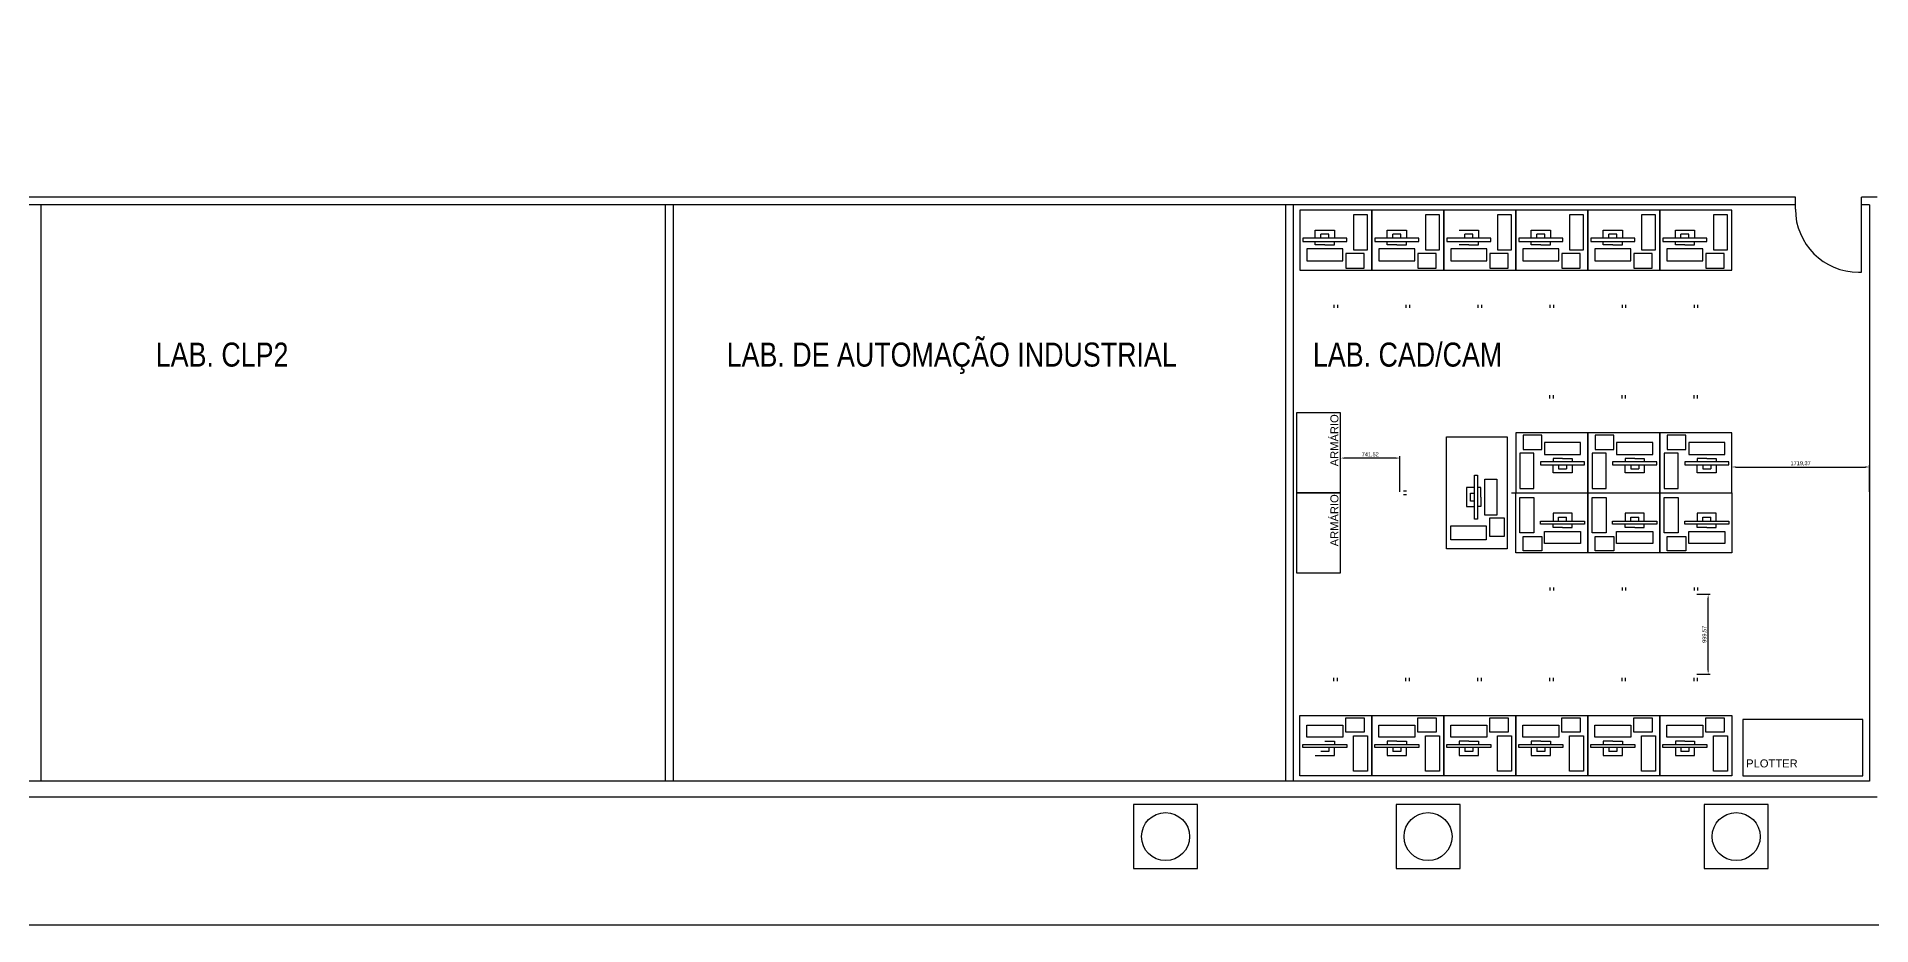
# Model space of a CAD drawing. Header units: millimetres. Extents: x 18768 to 1484868, y -11027 to 520152.
# Drawn here: x 892450 to 915379, y 136941 to 148047 of the extents above; entities that cross this region are included whole.
import ezdxf

# ---------------------------------------------------------------- set-up
doc = ezdxf.new("R2010")
doc.units = ezdxf.units.MM
for name, color, linetype in [('L035-ARRANJO-ADQUIRIR', 102, 'Continuous'), ('L035-TEXTO', 40, 'Continuous'), ('PAREDES', 7, 'Continuous')]:
    doc.layers.add(name, color=color, linetype=linetype)
doc.layers.add('L035-DEMOLIÇÃO', color=40, linetype='Continuous', plot=False)
doc.styles.get("Standard").update_dxf_attribs({"font": 'arial.ttf'})
doc.dimstyles.new('Anotativo', dxfattribs={"dimscale": 0, "dimtxt": 2.5, "dimasz": 2.5, "dimexe": 1.25, "dimexo": 0.625, "dimtad": 1, "dimtxsty": 'Standard', "dimcen": 2.5, "dimadec": 0, "dimazin": 0, "dimtfac": 1, "dimtmove": 0, "dimatfit": 3, "dimfxl": 1, "dimarcsym": 0})

# ---------------------------------------------------------------- blocks, each defined once
blk = doc.blocks.new('*D220')
at = {"color": 0, "lineweight": -2, "transparency": 16777216}
for p, q in [((913199, 141078), (913365, 141078)), ((913340, 140128), (913340, 141028)), ((913199, 140078), (913365, 140078))]:
    blk.add_line(p, q, dxfattribs=at)
at = {"color": 0, "lineweight": 15, "transparency": 16777216}
for points in [[(913332, 141028), (913348, 141028), (913340, 141078)], [(913332, 140128), (913348, 140128), (913340, 140078)]]:
    blk.add_solid(points, dxfattribs=at)
at = {"layer": 'DEFPOINTS', "color": 0, "lineweight": 15, "transparency": 16777216}
for p in [(913186, 141078), (913340, 141078), (913186, 140078)]:
    blk.add_point(p, dxfattribs=at)
at = {"color": 0, "transparency": 16777216, "insert": (913297, 140578), "char_height": 50, "attachment_point": 5, "rotation": 90}
blk.add_mtext('999,57', dxfattribs=at)
blk = doc.blocks.new('*D221')
at = {"color": 0, "lineweight": -2, "transparency": 16777216}
for p, q in [((913636, 142357), (913636, 142694)), ((913686, 142669), (915305, 142669)), ((915355, 142357), (915355, 142694))]:
    blk.add_line(p, q, dxfattribs=at)
at = {"color": 0, "lineweight": 15, "transparency": 16777216}
for points in [[(913686, 142678), (913686, 142661), (913636, 142669)], [(915305, 142678), (915305, 142661), (915355, 142669)]]:
    blk.add_solid(points, dxfattribs=at)
at = {"layer": 'DEFPOINTS', "color": 0, "lineweight": 15, "transparency": 16777216}
for p in [(915355, 142669), (913636, 142345), (915355, 142345)]:
    blk.add_point(p, dxfattribs=at)
at = {"color": 0, "transparency": 16777216, "insert": (914496, 142712), "char_height": 50, "attachment_point": 5}
blk.add_mtext('1719,37', dxfattribs=at)
blk = doc.blocks.new('*D222')
at = {"color": 0, "lineweight": -2, "transparency": 16777216}
for p, q in [((908746, 142357), (908746, 142806)), ((909438, 142781), (908796, 142781)), ((909488, 142357), (909488, 142806))]:
    blk.add_line(p, q, dxfattribs=at)
at = {"color": 0, "lineweight": 15, "transparency": 16777216}
for points in [[(908796, 142789), (908796, 142772), (908746, 142781)], [(909438, 142789), (909438, 142772), (909488, 142781)]]:
    blk.add_solid(points, dxfattribs=at)
at = {"layer": 'DEFPOINTS', "color": 0, "lineweight": 15, "transparency": 16777216}
for p in [(908746, 142781), (908746, 142345), (909488, 142345)]:
    blk.add_point(p, dxfattribs=at)
at = {"color": 0, "transparency": 16777216, "insert": (909117, 142823), "char_height": 50, "attachment_point": 5}
blk.add_mtext('741,52', dxfattribs=at)

msp = doc.modelspace()

# ---------------------------------------------------------------- linework, layer by layer
for p, q in [((914430.403, 145893.6), (914430.403, 146043.6)), ((908430.223, 145527.162), (908430.223, 145627.162)), ((908430.223, 145627.162), (908670.223, 145627.162)), ((908670.223, 145627.162), (908670.223, 145527.162)), ((909330.223, 145527.162), (909330.223, 145627.162)), ((909330.223, 145627.162), (909570.223, 145627.162)), ((909570.223, 145627.162), (909570.223, 145527.162)), ((910230.223, 145627.162), (910470.223, 145627.162)), ((910470.223, 145627.162), (910470.223, 145527.162)), ((911130.223, 145527.162), (911130.223, 145627.162)), ((911130.223, 145627.162), (911370.223, 145627.162)), ((911370.223, 145627.162), (911370.223, 145527.162)), ((912030.223, 145527.162), (912030.223, 145627.162)), ((912030.223, 145627.162), (912270.223, 145627.162)), ((912270.223, 145627.162), (912270.223, 145527.162)), ((912930.223, 145527.162), (912930.223, 145627.162)), ((912930.223, 145627.162), (913170.223, 145627.162)), ((913170.223, 145627.162), (913170.223, 145527.162)), ((908430.223, 145447.162), (908430.223, 145487.162)), ((908550.223, 145447.162), (908430.223, 145447.162)), ((908500.223, 145527.162), (908500.223, 145577.162)), ((908550.223, 145447.162), (908670.223, 145447.162)), ((908600.223, 145527.162), (908600.223, 145577.162)), ((908670.223, 145447.162), (908670.223, 145487.162)), ((909330.223, 145447.162), (909330.223, 145487.162)), ((909450.223, 145447.162), (909330.223, 145447.162)), ((909400.223, 145527.162), (909400.223, 145577.162)), ((909450.223, 145447.162), (909570.223, 145447.162)), ((909500.223, 145527.162), (909500.223, 145577.162)), ((909570.223, 145447.162), (909570.223, 145487.162)), ((910350.223, 145447.162), (910230.223, 145447.162)), ((910300.223, 145527.162), (910300.223, 145577.162)), ((910350.223, 145447.162), (910470.223, 145447.162)), ((910400.223, 145527.162), (910400.223, 145577.162)), ((910470.223, 145447.162), (910470.223, 145487.162)), ((911130.223, 145447.162), (911130.223, 145487.162)), ((911250.223, 145447.162), (911130.223, 145447.162)), ((911200.223, 145527.162), (911200.223, 145577.162)), ((911250.223, 145447.162), (911370.223, 145447.162)), ((911300.223, 145527.162), (911300.223, 145577.162)), ((911370.223, 145447.162), (911370.223, 145487.162)), ((912030.223, 145447.162), (912030.223, 145487.162)), ((912150.223, 145447.162), (912030.223, 145447.162)), ((912100.223, 145527.162), (912100.223, 145577.162)), ((912150.223, 145447.162), (912270.223, 145447.162)), ((912200.223, 145527.162), (912200.223, 145577.162)), ((912270.223, 145447.162), (912270.223, 145487.162)), ((912930.223, 145447.162), (912930.223, 145487.162)), ((913050.223, 145447.162), (912930.223, 145447.162)), ((913000.223, 145527.162), (913000.223, 145577.162)), ((913050.223, 145447.162), (913170.223, 145447.162)), ((913100.223, 145527.162), (913100.223, 145577.162)), ((913170.223, 145447.162), (913170.223, 145487.162)), ((915220.403, 145103.6), (915255.403, 145104.375)), ((911521.846, 142775.35), (911401.846, 142775.35)), ((911401.846, 142775.35), (911401.846, 142735.35)), ((911401.846, 142595.35), (911401.846, 142695.35)), ((911471.846, 142695.35), (911471.846, 142645.35)), ((911521.846, 142775.35), (911641.846, 142775.35)), ((911571.846, 142695.35), (911571.846, 142645.35)), ((911641.846, 142775.35), (911641.846, 142735.35)), ((911641.846, 142695.35), (911641.846, 142595.35)), ((912421.846, 142775.35), (912301.846, 142775.35)), ((912301.846, 142775.35), (912301.846, 142735.35)), ((912301.846, 142595.35), (912301.846, 142695.35)), ((912371.846, 142695.35), (912371.846, 142645.35)), ((912421.846, 142775.35), (912541.846, 142775.35)), ((912471.846, 142695.35), (912471.846, 142645.35)), ((912541.846, 142775.35), (912541.846, 142735.35)), ((912541.846, 142695.35), (912541.846, 142595.35)), ((913321.846, 142775.35), (913201.846, 142775.35)), ((913201.846, 142775.35), (913201.846, 142735.35)), ((913201.846, 142595.35), (913201.846, 142695.35)), ((913271.846, 142695.35), (913271.846, 142645.35)), ((913321.846, 142775.35), (913441.846, 142775.35)), ((913371.846, 142695.35), (913371.846, 142645.35)), ((913441.846, 142775.35), (913441.846, 142735.35)), ((913441.846, 142695.35), (913441.846, 142595.35)), ((910418.683, 142413.89), (910318.683, 142413.89)), ((910318.683, 142413.89), (910318.683, 142173.89)), ((910498.683, 142413.89), (910458.683, 142413.89)), ((910498.683, 142293.89), (910498.683, 142413.89)), ((911641.846, 142595.35), (911401.846, 142595.35)), ((912541.846, 142595.35), (912301.846, 142595.35)), ((913441.846, 142595.35), (913201.846, 142595.35)), ((910318.683, 142173.89), (910418.683, 142173.89)), ((910368.683, 142343.89), (910418.683, 142343.89)), ((910418.683, 142243.89), (910368.683, 142243.89)), ((910498.683, 142173.89), (910458.683, 142173.89)), ((910498.683, 142293.89), (910498.683, 142173.89)), ((910933.227, 142343.89), (910883.227, 142343.89)), ((911401.846, 142093.849), (911401.846, 141993.849)), ((911641.846, 142093.849), (911401.846, 142093.849)), ((911401.846, 141913.849), (911401.846, 141953.849)), ((911471.846, 141993.849), (911471.846, 142043.849)), ((911571.846, 141993.849), (911571.846, 142043.849)), ((911641.846, 141993.849), (911641.846, 142093.849)), ((911641.846, 141913.849), (911641.846, 141953.849)), ((912301.846, 142093.849), (912301.846, 141993.849)), ((912541.846, 142093.849), (912301.846, 142093.849)), ((912301.846, 141913.849), (912301.846, 141953.849)), ((912371.846, 141993.849), (912371.846, 142043.849)), ((912471.846, 141993.849), (912471.846, 142043.849)), ((912541.846, 141993.849), (912541.846, 142093.849)), ((912541.846, 141913.849), (912541.846, 141953.849)), ((913201.846, 142093.849), (913201.846, 141993.849)), ((913441.846, 142093.849), (913201.846, 142093.849)), ((913201.846, 141913.849), (913201.846, 141953.849)), ((913271.846, 141993.849), (913271.846, 142043.849)), ((913371.846, 141993.849), (913371.846, 142043.849)), ((913441.846, 141993.849), (913441.846, 142093.849)), ((913441.846, 141913.849), (913441.846, 141953.849)), ((911521.846, 141913.849), (911401.846, 141913.849)), ((911521.846, 141913.849), (911641.846, 141913.849)), ((912421.846, 141913.849), (912301.846, 141913.849)), ((912421.846, 141913.849), (912541.846, 141913.849)), ((913321.846, 141913.849), (913201.846, 141913.849)), ((913321.846, 141913.849), (913441.846, 141913.849)), ((908550.223, 139242.038), (908670.223, 139242.038)), ((908670.223, 139242.038), (908670.223, 139202.038)), ((909450.223, 139242.038), (909330.223, 139242.038)), ((909330.223, 139242.038), (909330.223, 139202.038)), ((909450.223, 139242.038), (909570.223, 139242.038)), ((909570.223, 139242.038), (909570.223, 139202.038)), ((910350.223, 139242.038), (910230.223, 139242.038)), ((910230.223, 139242.038), (910230.223, 139202.038)), ((910350.223, 139242.038), (910470.223, 139242.038)), ((910470.223, 139242.038), (910470.223, 139202.038)), ((911250.223, 139242.038), (911130.223, 139242.038)), ((911130.223, 139242.038), (911130.223, 139202.038)), ((911250.223, 139242.038), (911370.223, 139242.038)), ((911370.223, 139242.038), (911370.223, 139202.038)), ((912150.223, 139242.038), (912030.223, 139242.038)), ((912030.223, 139242.038), (912030.223, 139202.038)), ((912150.223, 139242.038), (912270.223, 139242.038)), ((912270.223, 139242.038), (912270.223, 139202.038)), ((913050.223, 139242.038), (912930.223, 139242.038)), ((912930.223, 139242.038), (912930.223, 139202.038)), ((913050.223, 139242.038), (913170.223, 139242.038)), ((913170.223, 139242.038), (913170.223, 139202.038)), ((908430.223, 139062.038), (908670.223, 139062.038)), ((908600.223, 139162.038), (908600.223, 139112.038)), ((908670.223, 139062.038), (908670.223, 139162.038)), ((909330.223, 139162.038), (909330.223, 139062.038)), ((909330.223, 139062.038), (909570.223, 139062.038)), ((909400.223, 139162.038), (909400.223, 139112.038)), ((909500.223, 139162.038), (909500.223, 139112.038)), ((909570.223, 139062.038), (909570.223, 139162.038)), ((910230.223, 139162.038), (910230.223, 139062.038)), ((910230.223, 139062.038), (910470.223, 139062.038)), ((910300.223, 139162.038), (910300.223, 139112.038)), ((910400.223, 139162.038), (910400.223, 139112.038)), ((910470.223, 139062.038), (910470.223, 139162.038)), ((911130.223, 139162.038), (911130.223, 139062.038)), ((911130.223, 139062.038), (911370.223, 139062.038)), ((911200.223, 139162.038), (911200.223, 139112.038)), ((911300.223, 139162.038), (911300.223, 139112.038)), ((911370.223, 139062.038), (911370.223, 139162.038)), ((912030.223, 139162.038), (912030.223, 139062.038)), ((912030.223, 139062.038), (912270.223, 139062.038)), ((912100.223, 139162.038), (912100.223, 139112.038)), ((912200.223, 139162.038), (912200.223, 139112.038)), ((912270.223, 139062.038), (912270.223, 139162.038)), ((912930.223, 139162.038), (912930.223, 139062.038)), ((912930.223, 139062.038), (913170.223, 139062.038)), ((913000.223, 139162.038), (913000.223, 139112.038)), ((913100.223, 139162.038), (913100.223, 139112.038)), ((913170.223, 139062.038), (913170.223, 139162.038))]:
    msp.add_line(p, q)
for points in [[(908236.035, 145127.912), (909136.035, 145127.912), (909136.035, 145877.912), (908236.035, 145877.912)], [(909136.035, 145127.912), (910036.035, 145127.912), (910036.035, 145877.912), (909136.035, 145877.912)], [(910036.035, 145127.912), (910936.035, 145127.912), (910936.035, 145877.912), (910036.035, 145877.912)], [(910936.035, 145127.912), (911836.035, 145127.912), (911836.035, 145877.912), (910936.035, 145877.912)], [(911836.035, 145127.912), (912736.035, 145127.912), (912736.035, 145877.912), (911836.035, 145877.912)], [(912736.035, 145127.912), (913636.035, 145127.912), (913636.035, 145877.912), (912736.035, 145877.912)], [(908908.423, 145381.522), (909083.423, 145381.522), (909083.423, 145821.522), (908908.423, 145821.522)], [(909808.423, 145381.522), (909983.423, 145381.522), (909983.423, 145821.522), (909808.423, 145821.522)], [(910708.423, 145381.522), (910883.423, 145381.522), (910883.423, 145821.522), (910708.423, 145821.522)], [(911608.423, 145381.522), (911783.423, 145381.522), (911783.423, 145821.522), (911608.423, 145821.522)], [(912508.423, 145381.522), (912683.423, 145381.522), (912683.423, 145821.522), (912508.423, 145821.522)], [(913408.423, 145381.522), (913583.423, 145381.522), (913583.423, 145821.522), (913408.423, 145821.522)], [(908275.223, 145487.162), (908825.223, 145487.162), (908825.223, 145527.162), (908275.223, 145527.162)], [(908325.223, 145247.244), (908775.223, 145247.244), (908775.223, 145397.244), (908325.223, 145397.244)], [(909175.223, 145487.162), (909725.223, 145487.162), (909725.223, 145527.162), (909175.223, 145527.162)], [(909225.223, 145247.244), (909675.223, 145247.244), (909675.223, 145397.244), (909225.223, 145397.244)], [(910075.223, 145487.162), (910625.223, 145487.162), (910625.223, 145527.162), (910075.223, 145527.162)], [(910125.223, 145247.244), (910575.223, 145247.244), (910575.223, 145397.244), (910125.223, 145397.244)], [(910975.223, 145487.162), (911525.223, 145487.162), (911525.223, 145527.162), (910975.223, 145527.162)], [(911025.223, 145247.244), (911475.223, 145247.244), (911475.223, 145397.244), (911025.223, 145397.244)], [(911875.223, 145487.162), (912425.223, 145487.162), (912425.223, 145527.162), (911875.223, 145527.162)], [(911925.223, 145247.244), (912375.223, 145247.244), (912375.223, 145397.244), (911925.223, 145397.244)], [(912775.223, 145487.162), (913325.223, 145487.162), (913325.223, 145527.162), (912775.223, 145527.162)], [(912825.223, 145247.244), (913275.223, 145247.244), (913275.223, 145397.244), (912825.223, 145397.244)], [(908812, 145155.664), (909042, 145155.664), (909042, 145335.664), (908812, 145335.664)], [(909712, 145155.664), (909942, 145155.664), (909942, 145335.664), (909712, 145335.664)], [(910612, 145155.664), (910842, 145155.664), (910842, 145335.664), (910612, 145335.664)], [(911512, 145155.664), (911742, 145155.664), (911742, 145335.664), (911512, 145335.664)], [(912412, 145155.664), (912642, 145155.664), (912642, 145335.664), (912412, 145335.664)], [(913312, 145155.664), (913542, 145155.664), (913542, 145335.664), (913312, 145335.664)], [(908746.104, 142344.6), (908746.104, 143344.6), (908196.104, 143344.6), (908196.104, 142344.6)], [(911836.035, 143094.6), (910936.035, 143094.6), (910936.035, 142344.6), (911836.035, 142344.6)], [(912736.035, 143094.6), (911836.035, 143094.6), (911836.035, 142344.6), (912736.035, 142344.6)], [(913636.035, 143094.6), (912736.035, 143094.6), (912736.035, 142344.6), (913636.035, 142344.6)], [(910829.642, 143044.6), (910829.642, 141644.6), (910069.642, 141644.6), (910069.642, 143044.6)], [(911260.069, 143066.847), (911030.069, 143066.847), (911030.069, 142886.847), (911260.069, 142886.847)], [(911746.846, 142975.268), (911296.846, 142975.268), (911296.846, 142825.268), (911746.846, 142825.268)], [(912160.069, 143066.847), (911930.069, 143066.847), (911930.069, 142886.847), (912160.069, 142886.847)], [(912646.846, 142975.268), (912196.846, 142975.268), (912196.846, 142825.268), (912646.846, 142825.268)], [(913060.069, 143066.847), (912830.069, 143066.847), (912830.069, 142886.847), (913060.069, 142886.847)], [(913546.846, 142975.268), (913096.846, 142975.268), (913096.846, 142825.268), (913546.846, 142825.268)], [(911163.646, 142840.99), (910988.646, 142840.99), (910988.646, 142400.99), (911163.646, 142400.99)], [(911796.846, 142735.35), (911246.846, 142735.35), (911246.846, 142695.35), (911796.846, 142695.35)], [(912063.646, 142840.99), (911888.646, 142840.99), (911888.646, 142400.99), (912063.646, 142400.99)], [(912696.846, 142735.35), (912146.846, 142735.35), (912146.846, 142695.35), (912696.846, 142695.35)], [(912963.646, 142840.99), (912788.646, 142840.99), (912788.646, 142400.99), (912963.646, 142400.99)], [(913596.846, 142735.35), (913046.846, 142735.35), (913046.846, 142695.35), (913596.846, 142695.35)], [(910458.683, 142568.89), (910458.683, 142018.89), (910418.683, 142018.89), (910418.683, 142568.89)], [(910698.601, 142518.89), (910698.601, 142068.89), (910548.601, 142068.89), (910548.601, 142518.89)], [(908746.104, 141344.6), (908746.104, 142344.6), (908196.104, 142344.6), (908196.104, 141344.6)], [(911836.035, 141594.6), (910936.035, 141594.6), (910936.035, 142344.6), (911836.035, 142344.6)], [(911163.646, 141848.209), (910988.646, 141848.209), (910988.646, 142288.209), (911163.646, 142288.209)], [(912736.035, 141594.6), (911836.035, 141594.6), (911836.035, 142344.6), (912736.035, 142344.6)], [(912063.646, 141848.209), (911888.646, 141848.209), (911888.646, 142288.209), (912063.646, 142288.209)], [(913636.035, 141594.6), (912736.035, 141594.6), (912736.035, 142344.6), (913636.035, 142344.6)], [(912963.646, 141848.209), (912788.646, 141848.209), (912788.646, 142288.209), (912963.646, 142288.209)], [(910564.323, 141935.69), (910564.323, 141760.69), (910124.323, 141760.69), (910124.323, 141935.69)], [(910790.18, 142032.113), (910790.18, 141802.113), (910610.18, 141802.113), (910610.18, 142032.113)], [(911796.846, 141953.849), (911246.846, 141953.849), (911246.846, 141993.849), (911796.846, 141993.849)], [(912696.846, 141953.849), (912146.846, 141953.849), (912146.846, 141993.849), (912696.846, 141993.849)], [(913596.846, 141953.849), (913046.846, 141953.849), (913046.846, 141993.849), (913596.846, 141993.849)], [(911260.069, 141622.352), (911030.069, 141622.352), (911030.069, 141802.352), (911260.069, 141802.352)], [(911746.846, 141713.931), (911296.846, 141713.931), (911296.846, 141863.931), (911746.846, 141863.931)], [(912160.069, 141622.352), (911930.069, 141622.352), (911930.069, 141802.352), (912160.069, 141802.352)], [(912646.846, 141713.931), (912196.846, 141713.931), (912196.846, 141863.931), (912646.846, 141863.931)], [(913060.069, 141622.352), (912830.069, 141622.352), (912830.069, 141802.352), (913060.069, 141802.352)], [(913546.846, 141713.931), (913096.846, 141713.931), (913096.846, 141863.931), (913546.846, 141863.931)], [(908236.035, 139561.287), (909136.035, 139561.287), (909136.035, 138811.287), (908236.035, 138811.287)], [(908325.223, 139441.956), (908775.223, 139441.956), (908775.223, 139291.956), (908325.223, 139291.956)], [(908812, 139533.535), (909042, 139533.535), (909042, 139353.535), (908812, 139353.535)], [(909136.035, 139561.287), (910036.035, 139561.287), (910036.035, 138811.287), (909136.035, 138811.287)], [(909225.223, 139441.956), (909675.223, 139441.956), (909675.223, 139291.956), (909225.223, 139291.956)], [(909712, 139533.535), (909942, 139533.535), (909942, 139353.535), (909712, 139353.535)], [(910036.035, 139561.287), (910936.035, 139561.287), (910936.035, 138811.287), (910036.035, 138811.287)], [(910125.223, 139441.956), (910575.223, 139441.956), (910575.223, 139291.956), (910125.223, 139291.956)], [(910612, 139533.535), (910842, 139533.535), (910842, 139353.535), (910612, 139353.535)], [(910936.035, 139561.287), (911836.035, 139561.287), (911836.035, 138811.287), (910936.035, 138811.287)], [(911025.223, 139441.956), (911475.223, 139441.956), (911475.223, 139291.956), (911025.223, 139291.956)], [(911512, 139533.535), (911742, 139533.535), (911742, 139353.535), (911512, 139353.535)], [(911836.035, 139561.287), (912736.035, 139561.287), (912736.035, 138811.287), (911836.035, 138811.287)], [(911925.223, 139441.956), (912375.223, 139441.956), (912375.223, 139291.956), (911925.223, 139291.956)], [(912412, 139533.535), (912642, 139533.535), (912642, 139353.535), (912412, 139353.535)], [(912736.035, 139561.287), (913636.035, 139561.287), (913636.035, 138811.287), (912736.035, 138811.287)], [(912825.223, 139441.956), (913275.223, 139441.956), (913275.223, 139291.956), (912825.223, 139291.956)], [(913312, 139533.535), (913542, 139533.535), (913542, 139353.535), (913312, 139353.535)], [(913775.105, 138811.287), (915275.105, 138811.287), (915275.105, 139511.287), (913775.105, 139511.287)], [(908275.223, 139202.038), (908825.223, 139202.038), (908825.223, 139162.038), (908275.223, 139162.038)], [(908908.423, 139307.677), (909083.423, 139307.677), (909083.423, 138867.677), (908908.423, 138867.677)], [(909175.223, 139202.038), (909725.223, 139202.038), (909725.223, 139162.038), (909175.223, 139162.038)], [(909808.423, 139307.677), (909983.423, 139307.677), (909983.423, 138867.677), (909808.423, 138867.677)], [(910075.223, 139202.038), (910625.223, 139202.038), (910625.223, 139162.038), (910075.223, 139162.038)], [(910708.423, 139307.677), (910883.423, 139307.677), (910883.423, 138867.677), (910708.423, 138867.677)], [(910975.223, 139202.038), (911525.223, 139202.038), (911525.223, 139162.038), (910975.223, 139162.038)], [(911608.423, 139307.677), (911783.423, 139307.677), (911783.423, 138867.677), (911608.423, 138867.677)], [(911875.223, 139202.038), (912425.223, 139202.038), (912425.223, 139162.038), (911875.223, 139162.038)], [(912508.423, 139307.677), (912683.423, 139307.677), (912683.423, 138867.677), (912508.423, 138867.677)], [(912775.223, 139202.038), (913325.223, 139202.038), (913325.223, 139162.038), (912775.223, 139162.038)], [(913408.423, 139307.677), (913583.423, 139307.677), (913583.423, 138867.677), (913408.423, 138867.677)]]:
    msp.add_lwpolyline(points, close=True)
for points in [[(908600.223, 145577.162), (908500.223, 145577.162)], [(909500.223, 145577.162), (909400.223, 145577.162)], [(910400.223, 145577.162), (910300.223, 145577.162)], [(911300.223, 145577.162), (911200.223, 145577.162)], [(912200.223, 145577.162), (912100.223, 145577.162)], [(913100.223, 145577.162), (913000.223, 145577.162)], [(911471.846, 142645.35), (911571.846, 142645.35)], [(912371.846, 142645.35), (912471.846, 142645.35)], [(913271.846, 142645.35), (913371.846, 142645.35)], [(910368.683, 142243.89), (910368.683, 142343.89)], [(911471.846, 142043.849), (911571.846, 142043.849)], [(912371.846, 142043.849), (912471.846, 142043.849)], [(913271.846, 142043.849), (913371.846, 142043.849)], [(908600.223, 139112.038), (908500.223, 139112.038)], [(909500.223, 139112.038), (909400.223, 139112.038)], [(910400.223, 139112.038), (910300.223, 139112.038)], [(911300.223, 139112.038), (911200.223, 139112.038)], [(912200.223, 139112.038), (912100.223, 139112.038)], [(913100.223, 139112.038), (913000.223, 139112.038)]]:
    msp.add_lwpolyline(points)
at = {"layer": 'L035-ARRANJO-ADQUIRIR', "color": 0}
for p, q in [((908663.535, 144695.672), (908663.535, 144656.871)), ((908708.535, 144695.672), (908708.535, 144656.871)), ((909563.535, 144695.672), (909563.535, 144656.871)), ((909608.535, 144695.672), (909608.535, 144656.871)), ((910463.535, 144695.672), (910463.535, 144656.871)), ((910508.535, 144695.672), (910508.535, 144656.871)), ((911363.535, 144695.672), (911363.535, 144656.871)), ((911408.535, 144695.672), (911408.535, 144656.871)), ((912263.535, 144695.672), (912263.535, 144656.871)), ((912308.535, 144695.672), (912308.535, 144656.871)), ((913163.535, 144695.672), (913163.535, 144656.871)), ((913208.535, 144695.672), (913208.535, 144656.871)), ((911363.535, 143526.839), (911363.535, 143565.64)), ((911408.535, 143526.839), (911408.535, 143565.64)), ((912263.535, 143526.839), (912263.535, 143565.64)), ((912308.535, 143526.839), (912308.535, 143565.64)), ((913163.535, 143526.839), (913163.535, 143565.64)), ((913208.535, 143526.839), (913208.535, 143565.64)), ((909572.254, 142367.1), (909533.453, 142367.1)), ((909572.254, 142322.1), (909533.453, 142322.1)), ((911363.535, 141162.36), (911363.535, 141123.559)), ((911408.535, 141162.36), (911408.535, 141123.559)), ((912263.535, 141162.36), (912263.535, 141123.559)), ((912308.535, 141162.36), (912308.535, 141123.559)), ((913163.535, 141162.36), (913163.535, 141123.559)), ((913208.535, 141162.36), (913208.535, 141123.559)), ((908663.535, 139993.527), (908663.535, 140032.328)), ((908708.535, 139993.527), (908708.535, 140032.328)), ((909563.535, 139993.527), (909563.535, 140032.328)), ((909608.535, 139993.527), (909608.535, 140032.328)), ((910463.535, 139993.527), (910463.535, 140032.328)), ((910508.535, 139993.527), (910508.535, 140032.328)), ((911363.535, 139993.527), (911363.535, 140032.328)), ((911408.535, 139993.527), (911408.535, 140032.328)), ((912263.535, 139993.527), (912263.535, 140032.328)), ((912308.535, 139993.527), (912308.535, 140032.328)), ((913163.535, 139993.527), (913163.535, 140032.328)), ((913208.535, 139993.527), (913208.535, 140032.328))]:
    msp.add_line(p, q, dxfattribs=at)
at = {"layer": 'L035-ARRANJO-ADQUIRIR'}
for points in [[(906158.788, 137649.648), (906958.788, 137649.648), (906958.788, 138449.648), (906158.788, 138449.648)], [(909439.217, 137649.648), (910239.217, 137649.648), (910239.217, 138449.648), (909439.217, 138449.648)], [(913290.549, 137649.648), (914090.549, 137649.648), (914090.549, 138449.648), (913290.549, 138449.648)]]:
    msp.add_lwpolyline(points, close=True, dxfattribs=at)
for centre in [(906558.788, 138049.648), (909839.217, 138049.648), (913690.549, 138049.648)]:
    msp.add_circle(centre, 300, dxfattribs=at)
at = {"layer": 'L035-DEMOLIÇÃO', "linetype": 'ByBlock', "lineweight": -2}
msp.add_lwpolyline([(973855.809, 136941.079), (881957.529, 136941.079), (881957.529, 174469.673), (973855.809, 174469.673)], close=True, dxfattribs=at)
at = {"layer": 'PAREDES'}
for p, q in [((914430.403, 145944.6), (890085.403, 145944.6)), ((914430.403, 146043.6), (890184.403, 146043.6)), ((892500.151, 145944.6), (892500.151, 138744.6)), ((900306.403, 145944.6), (900306.403, 138744.6)), ((900405.403, 145944.6), (900405.403, 138744.6)), ((908056.403, 145944.6), (908056.403, 138744.6)), ((908155.403, 145944.6), (908155.403, 138744.6)), ((915454.403, 146043.6), (915255.403, 146043.6)), ((915255.403, 145103.6), (915255.403, 146043.6)), ((915355.403, 145944.6), (915255.403, 145944.6)), ((915355.403, 145944.6), (915355.403, 138744.6)), ((915355.403, 138744.6), (890291.192, 138744.6)), ((915454.403, 138544.6), (890291.192, 138544.6))]:
    msp.add_line(p, q, dxfattribs=at)
msp.add_arc((915220.403, 145893.6), 790, 180, 270, dxfattribs=at)

# ---------------------------------------------------------------- texts
for p in [(908719.201, 142676.84), (908719.201, 141676.84)]:
    msp.add_text('ARMÁRIO', height=100, rotation=90).set_placement(p)
msp.add_text('PLOTTER', height=100).set_placement((913815.019, 138914.505))
at = {"layer": 'L035-TEXTO', "width": 0.8}
for s, p in [('LAB. CLP2', (893938.379, 143923.974)), ('LAB. DE AUTOMAÇÃO INDUSTRIAL', (901073.475, 143923.974)), ('LAB. CAD/CAM', (908400.704, 143923.974))]:
    msp.add_text(s, height=300, dxfattribs=at).set_placement(p)

# ---------------------------------------------------------------- dimensions: what is measured, and where the dimension line sits
for base, p1, p2, picture, middle in [((908746.104, 142780.759), (909487.623, 142344.6), (908746.104, 142344.6), '*D222', (909116.864, 142823.307)), ((915355.403, 142669.256), (913636.035, 142344.6), (915355.403, 142344.6), '*D221', (914495.719, 142711.803))]:
    dim = msp.add_linear_dim(base=base, p1=p1, p2=p2, dimstyle='Anotativo')
    dim.commit()
    dim.dimension.update_dxf_attribs({"geometry": picture, "text_midpoint": middle})
dim = msp.add_linear_dim(base=(913339.976, 141077.729), p1=(913186.035, 140078.158), p2=(913186.035, 141077.729), angle=90, dimstyle='Anotativo')
dim.commit()
dim.dimension.update_dxf_attribs({"geometry": '*D220', "text_midpoint": (913297.429, 140577.943)})

doc.saveas('drawing.dxf')
